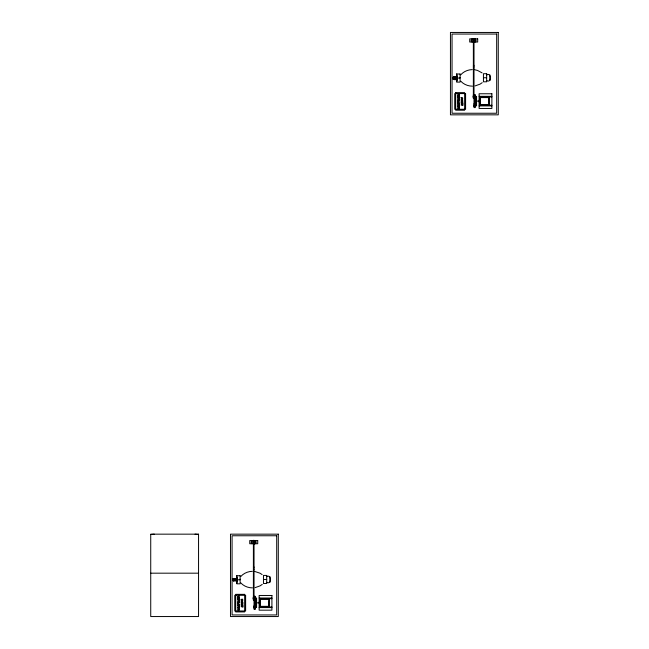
<?xml version="1.0" encoding="UTF-8"?>
<svg xmlns="http://www.w3.org/2000/svg" width="649" height="649" viewBox="0 0 649 649"><rect width="100%" height="100%" fill="white"/><g stroke="black" fill="none" stroke-linecap="round" stroke-linejoin="round"><path stroke-width="0.97" d="M240.106 579.127L240.106 579.768L236.869 579.776M460.076 77.409L460.076 78.05L456.839 78.067M233.234 579.752L233.218 578.746L233.242 580.912L233.226 579.906L237.485 579.849M233.664 578.803L233.689 580.798M457.48 79.089C451.501 81.863 451.534 74.489 457.448 77.004M455.931 77.061L455.939 77.604M266.682 576.636C271.525 573.538 271.647 585.317 266.747 582.34M486.653 74.927C491.488 71.82 491.666 83.616 486.726 80.63M457.602 106.12C459.549 103.256 459.565 109.024 457.602 106.12M241.761 599.871L241.152 599.27A1.403 1.403 0 0 0 241.095 599.635L241.671 600.276M461.309 97.91L461.123 97.553A1.403 1.403 0 0 0 461.066 97.918C462.672 98.94 463.475 97.123 461.309 97.91A0.819 0.819 0 0 1 461.398 97.553M241.761 599.871C242.694 598.159 243.48 599.968 241.671 600.276M460.66 74.903C463.532 71.56 467.864 69.703 472.237 69.613M240.69 576.62C243.562 573.278 247.894 571.42 252.266 571.331M239.002 609.809C239.651 608.851 237.858 609.622 239.002 609.809M482.215 82.666L480.082 84.135L475.109 85.911M262.245 584.384L260.103 585.852L255.138 587.629M458.908 97.504C455.606 98.299 459.159 99.402 459.362 97.512L457.626 97.172L458.908 97.504M239.035 599.165C235.587 599.911 239.132 601.193 239.392 599.222L237.656 598.889L239.035 599.157M457.626 103.483L458.072 103.329L457.626 101.163L459.362 101.163L457.87 101.455L457.626 102.12M461.48 99.816L462.834 98.891C460.466 98.908 460.547 100.725 462.834 100.749L461.682 99.897M457.456 77.093L453.189 77.053L453.205 78.042M453.189 77.215L457.456 77.247M453.189 77.401L457.448 77.353M453.197 77.515L457.456 77.458M453.197 77.637L457.456 77.588M453.197 77.904L457.456 77.856M457.456 78.14L453.197 78.188L453.213 79.178M453.205 78.464L457.464 78.415M453.205 78.716L457.464 78.667M453.213 78.935L457.472 78.878M453.213 79.016L457.472 78.967M233.218 578.803L237.477 578.811M233.218 578.932L237.485 578.965M233.218 579.119L237.477 579.07M233.226 579.224L237.485 579.176M233.218 579.354L237.485 579.306M233.226 579.622L237.485 579.573M233.234 580.182L237.493 580.133M233.234 580.433L237.493 580.384M233.242 580.644L237.502 580.677M233.242 580.887L237.502 580.806M473.364 39.467L474.005 39.467M473.364 41.641L474.005 41.641M473.364 42.469L474.005 42.469M473.364 65.298L474.005 65.298M473.364 66.263L474.005 66.263M473.364 67.853L474.005 67.853M473.364 69.451L474.005 69.451M483.44 77.75L486.588 77.75M455.687 92.645L464.635 92.62L464.635 110.225L455.687 110.2L455.687 92.62M474.005 94.592L475.279 94.616L475.279 107.596L474.005 107.572L474.005 38.64L473.364 38.64L473.364 98.534L475.279 98.567M473.364 94.713L474.005 94.713M473.364 94.997L474.005 94.997M474.005 95.395L474.638 95.395M474.005 96.287L475.279 96.312M479.108 96.32L491.885 96.32M474.638 96.871L475.279 96.871M479.749 96.952L491.885 96.952M474.005 97.147L475.279 97.147M479.749 97.593L489.33 97.593M473.364 97.715L474.005 97.715M479.108 100.149L479.749 100.149M488.689 100.149L489.33 100.149M474.638 101.106L479.749 101.106M479.108 102.063L479.749 102.063M488.689 102.063L489.33 102.063M474.005 103.621L475.279 103.645M479.749 104.619L489.33 104.619M474.005 105.316L475.279 105.341M479.749 105.26L491.885 105.26M474.638 105.909L475.279 105.909M479.108 105.901L491.885 105.901M474.638 106.152L475.279 106.152M151.047 534.484L154.243 534.159M198.229 534.484L195.041 534.159M253.394 541.177L254.035 541.177M253.394 543.359L254.035 543.359M253.394 544.178L254.035 544.178M253.394 567.015L254.035 567.015M253.394 567.972L254.035 567.972M253.394 569.571L254.035 569.571M253.394 571.169L254.035 571.169M150.73 573.181L198.553 573.181M263.47 579.468L266.707 579.468M245.622 595.32L234.76 595.295L234.76 610.977L245.622 610.977L245.622 595.295M254.035 596.309L254.668 596.309L254.668 609.314L255.308 609.314L255.308 596.326L254.668 596.326M253.394 596.431L254.035 596.431M253.394 596.707L254.035 596.707M254.035 597.104L254.668 597.104M254.035 597.997L255.308 598.021M259.138 598.029L271.915 598.029M254.668 598.589L255.308 598.589M259.778 598.67L271.915 598.67M254.035 598.865L255.308 598.857M237.656 598.889L239.392 598.889M253.394 599.425L254.035 599.425M259.778 599.311L269.359 599.311M255.308 600.284L253.394 600.252L253.394 540.357L254.035 540.357L254.035 609.289L254.668 609.289M259.138 601.866L259.778 601.866M268.718 601.866L269.359 601.866M254.668 602.824L259.778 602.824M259.138 603.781L259.778 603.781M268.718 603.781L269.359 603.781M254.035 605.339L255.308 605.363M259.778 606.336L269.359 606.336M239.392 606.864L237.656 606.077L239.148 606.077L239.392 605.582L239.392 606.864M259.778 606.969L271.915 606.969M254.035 607.034L255.308 607.05M254.668 607.618L255.308 607.618M259.138 607.61L271.915 607.61M254.668 607.87L255.308 607.87M472.448 86.163C468.067 86.179 463.694 84.419 460.741 81.149M252.477 587.88C248.096 587.897 243.716 586.136 240.763 582.867M238.84 610.125L239.392 608.989C235.879 608.859 239.578 609.135 237.656 609.995L238.759 610.101M238.783 607.35C236.325 607.845 240.106 608.932 238.897 607.399M474.906 69.808L477.494 70.425L482.093 72.883M254.935 571.518L259.949 573.181L262.123 574.592M457.626 102.185L459.362 102.834L457.626 103.483M242.085 605.59L242.742 605.533L242.864 604.552C239.351 604.422 243.051 604.698 241.128 605.558L241.988 605.468M459.038 105.828C456.831 104.83 458.746 108.042 459.094 105.917M489.89 74.886L489.963 80.59M269.919 576.596L269.992 582.299M453.635 77.142L453.659 79.081M235.968 578.827L235.968 579.322M456.847 79.154C456.945 84.67 456.734 70.376 456.855 77.702M236.877 580.871C236.974 586.388 236.755 572.085 236.877 579.419M489.33 96.952L489.33 105.26M488.689 96.952L488.689 105.26M480.39 97.593L480.39 104.619M479.749 96.32L479.749 105.901M476.561 96.352L476.561 105.86M476.09 39.857L476.09 41.147M475.92 96.352L475.92 105.86M475.49 38.843L475.49 42.031M475.595 95.955L475.595 97.228M475.595 104.96L475.595 106.241M474.963 95.955L474.963 97.236M474.638 94.592L474.638 107.596M474.297 38.843L474.297 42.031M473.681 104.96L473.681 106.241M473.097 38.843L473.097 42.031M473.048 95.955L473.048 97.236M471.904 38.843L471.904 42.031M471.109 39.857L471.109 41.147M456.685 73.702L456.685 81.798M269.359 598.67L269.359 606.969M268.718 598.67L268.718 606.969M260.419 599.311L260.419 606.336M259.778 598.029L259.778 607.61M256.582 598.062L256.582 607.578M256.12 541.566L256.12 542.856M255.949 598.062L255.949 607.578M255.519 540.552L255.519 543.748M255.625 597.664L255.625 598.946M255.625 606.677L255.625 607.951M254.992 597.664L254.992 598.946M254.327 540.552L254.327 543.748M253.71 606.677L253.71 607.951M253.126 540.552L253.126 543.748M253.069 597.664L253.069 598.946M251.934 540.552L251.934 543.748M251.139 541.566L251.139 542.856M236.715 575.42L236.715 583.516M241.339 599.619A0.819 0.819 0 0 1 241.428 599.27M459.362 107.848L459.005 108.407L457.626 108.286C459.557 107.426 455.849 107.15 459.362 107.28L459.362 107.848M462.834 103.41L462.477 103.97L461.098 103.848C463.021 102.988 459.322 102.712 462.834 102.842L462.834 103.418M237.648 607.659C238.937 610.879 240.195 605.241 237.648 607.659M242.629 605.087C242.093 606.101 241.858 604.008 242.629 605.087M459.135 107.807C458.6 108.821 458.356 106.736 459.135 107.807M462.599 103.369C462.072 104.384 461.82 102.299 462.599 103.369M242.418 600.909C238.467 602.905 244.43 601.874 242.864 602.467L241.509 601.534L242.864 600.601L241.128 600.601L242.418 600.909M462.834 101.958L461.098 102.607L461.536 102.128L461.098 100.984L462.834 101.958M239.392 604.868L237.656 605.517L238.102 605.038L237.656 602.88L239.392 602.88L237.899 603.164L237.656 603.838L239.392 604.868M242.864 603.675L241.128 604.316L241.566 603.846L241.128 602.694L242.864 603.675M459.362 94.105L457.626 95.038L459.362 95.663L457.902 94.884L459.362 94.105M239.392 595.814L237.656 596.755L239.392 597.372L237.932 596.593L239.392 595.814M458.997 103.013L458.308 103.256L458.308 102.72L458.997 103.013M462.469 101.812L461.772 102.055L461.772 101.528L462.469 101.763M239.027 604.722L238.337 604.965L238.337 604.43L239.027 604.673M242.499 603.529L241.801 603.773L241.801 603.237L242.499 603.529M498.27 32.458L450.447 32.45L450.447 114.841L498.27 114.841L498.27 32.45M496.672 34.048L452.045 34.048L452.045 113.242L496.672 113.242L496.672 34.048M477.688 38.843L469.706 38.843L469.706 42.031L477.688 42.031L477.688 38.843M486.677 73.702L483.44 73.702L483.44 81.798L486.677 81.798L486.677 73.702M460.076 74.01L456.839 74.01L456.839 82.115L460.076 82.115L460.076 74.01M465.593 93.578L454.73 93.602L454.73 109.267L465.593 109.267L465.593 93.578M491.885 93.764L479.108 93.764L479.108 108.448L491.885 108.448L491.885 93.764M459.362 95.89L457.626 95.89L457.626 96.863L457.87 96.182L458.389 96.774L459.119 96.182L459.362 96.823L459.362 95.89M459.362 98.899L457.626 99.686L459.119 99.686L459.362 100.189L459.362 98.899M459.362 100.441L457.626 100.741L459.362 100.441M459.362 103.872L457.626 104.651L459.119 104.651L459.362 105.154L459.362 103.864M462.834 104.213L461.098 105L462.591 105L462.834 105.495L462.834 104.213M198.553 534.159L150.73 534.159L150.73 616.55L198.553 616.542L198.553 534.159M278.299 534.168L230.476 534.159L230.476 616.55L278.299 616.55L278.299 534.159M276.701 535.758L232.074 535.766L232.074 614.952L276.701 614.952L276.701 535.766M257.718 540.552L249.735 540.552L249.735 543.748L257.718 543.748L257.718 540.552M266.707 575.42L263.47 575.42L263.47 583.516L266.707 583.516L266.707 575.42M240.106 575.728L236.869 575.728L236.869 583.824L240.106 583.824L240.106 575.728M244.665 594.362L235.717 594.338L235.717 611.934L244.665 611.91L244.665 594.338M271.915 595.474L259.138 595.474L259.138 610.165L271.915 610.165L271.915 595.474M239.392 597.607L237.656 597.607L237.656 598.581L237.899 597.891L238.418 598.492L239.148 597.891L239.392 598.54L239.392 597.607M239.392 600.617L237.656 601.404L239.148 601.404L239.392 601.899L239.392 600.617M239.392 602.15L237.656 602.45L239.392 602.15M242.864 605.931L241.128 606.718L242.621 606.71L242.864 607.213L242.864 605.931"/></g></svg>
